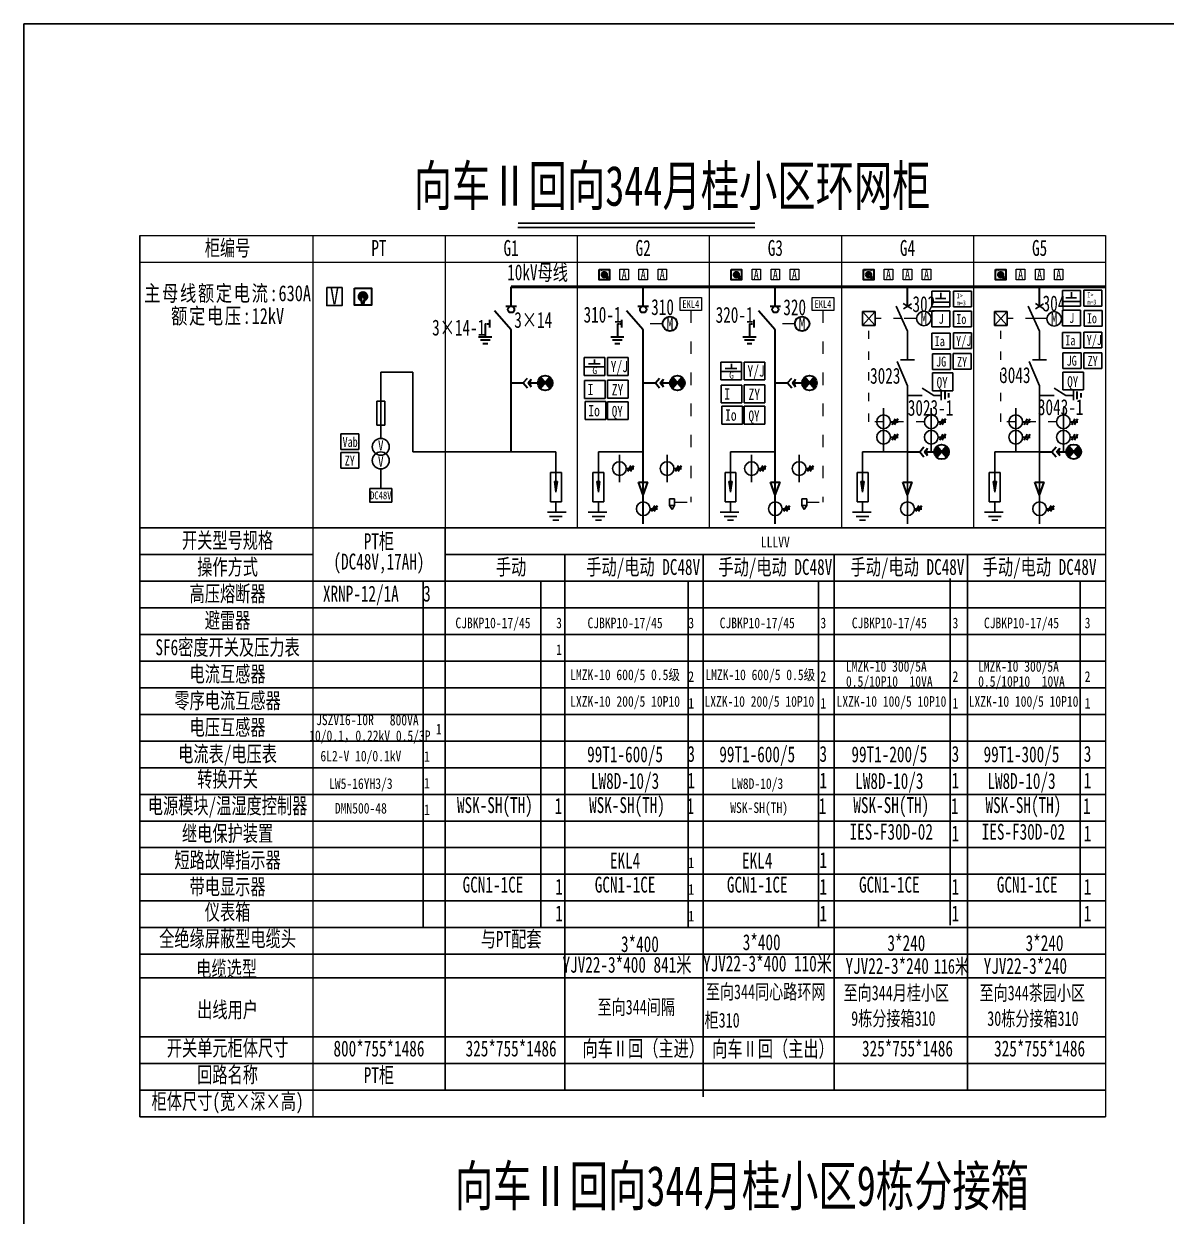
# Model space of a CAD drawing. Extents: x 613 to 1935, y 525 to 1195.
# Drawn here: x 612.6 to 868.9, y 927.7 to 1195.3 of the extents above; entities that cross this region are included whole.
import ezdxf
from ezdxf.enums import TextEntityAlignment as Align

# ---------------------------------------------------------------- set-up
doc = ezdxf.new("R2010")
doc.units = 0
doc.header["$LTSCALE"] = 0.774411
doc.linetypes.add('ACAD_ISO03W100', pattern=[30, 12, -18])
doc.linetypes.add('HIDDEN', pattern=[0.375, 0.25, -0.125])
doc.layers.get('0').update_dxf_attribs({"linetype": 'CONTINUOUS'})
for name, color, linetype in [('1', 7, 'CONTINUOUS'), ('2', 2, 'CONTINUOUS'), ('4', 6, 'CONTINUOUS'), ('TEXT', 3, 'CONTINUOUS')]:
    doc.layers.add(name, color=color, linetype=linetype)
for name, color, linetype, lineweight in [('粗实线', 7, 'CONTINUOUS', 30), ('细实线', 5, 'CONTINUOUS', 15), ('细室线', 4, 'CONTINUOUS', 9), ('虚线', 3, 'ACAD_ISO03W100', 15)]:
    doc.layers.add(name, color=color, linetype=linetype, lineweight=lineweight)
doc.styles.add('HZ', font='')
doc.styles.add('st', font='', dxfattribs={"width": 0.75, "height": 3})
doc.styles.add('宋体', font='')
doc.styles.get('HZ').set_extended_font_data('SimSun')
doc.styles.get('st').set_extended_font_data('SimSun')
doc.styles.get('宋体').set_extended_font_data('SimSun')

# ---------------------------------------------------------------- blocks, each defined once
blk = doc.blocks.new('转换开关')
at = {"layer": '粗实线', "color": 0, "lineweight": 35}
for p, q in [((811715.2, -21652.7), (811740.9, -21669.7)), ((811728.1, -21639.8), (811744.9, -21665.3))]:
    blk.add_line(p, q, dxfattribs=at)
at = {"layer": '粗实线'}
blk.add_lwpolyline([(811687.3, -21611.9), (811756, -21611.9), (811756, -21680.6), (811687.3, -21680.6)], close=True, dxfattribs=at)
at = {"layer": '粗实线', "color": 0, "lineweight": 35}
blk.add_circle((811721.7, -21646.3), 2.53, dxfattribs=at)
for centre, radius, start, end in [((811721.7, -21646.3), 17.3, 334.48905, 295.40185), ((811721.7, -21646.3), 9.12, 21.78783, 248.01793), ((811743, -21667.6), 2.99, 223.98789, 49.96525)]:
    blk.add_arc(centre, radius, start, end, dxfattribs=at)
at = {"layer": '粗实线', "style": '宋体', "width": 0.8}
for s, p in [('就地', (811699, -21624.7)), ('远方', (811744.3, -21624.7))]:
    blk.add_text(s, height=8.26, dxfattribs=at).set_placement(p, align=Align.CENTER)
blk = doc.blocks.new('接地刀')
at = {"layer": '粗实线', "color": 0}
for p, q in [((15520.7, 53827.3), (15520.7, 53739.4)), ((15476.6, 53739.4), (15564.8, 53739.4)), ((15487.9, 53718.6), (15553.5, 53718.6)), ((15504.4, 53693.8), (15537.2, 53693.8))]:
    blk.add_line(p, q, dxfattribs=at)
at = {"layer": '粗实线', "color": 0, "linetype": 'HIDDEN'}
blk.add_line((15520.7, 53827.3), (15549.2, 53827.3), dxfattribs=at)
at = {"layer": '粗实线'}
blk.add_line((15549.2, 53852.9), (15549.2, 53801.7), dxfattribs=at)
blk = doc.blocks.new('带电显示器')
at = {"layer": '粗实线', "lineweight": -3}
blk.add_hatch(color=256, dxfattribs=at).paths.add_polyline_path([(15819.9, 53429.7), (15829.4, 53454.5), (15808.6, 53429.7), (15829.4, 53404.8)])
at = {"layer": '粗实线'}
h = blk.add_hatch(color=256, dxfattribs=at)
h.paths.add_polyline_path([(15955.4, 53467.6, -0.220516), (15972.9, 53429.7, -0.220516), (15955.4, 53391.7), (15923.2, 53429.7)])
h.paths.add_polyline_path([(15891.1, 53391.7, -0.220516), (15873.5, 53429.7, -0.220516), (15891.1, 53467.6), (15923.2, 53429.7)])
for p, q in [((15694.2, 53429.7), (15776.4, 53429.7)), ((15776.4, 53429.7), (15804.3, 53462.9)), ((15776.4, 53429.7), (15804.3, 53396.4)), ((15808.6, 53429.7), (15829.4, 53454.5)), ((15808.6, 53429.7), (15829.4, 53404.8)), ((15808.6, 53429.7), (15876.2, 53429.7)), ((15955.4, 53391.7), (15891.1, 53467.6)), ((15955.4, 53467.6), (15891.1, 53391.7))]:
    blk.add_line(p, q, dxfattribs=at)
at = {"layer": '粗实线', "lineweight": -3}
for p, q in [((15808.6, 53429.7), (15816.2, 53429.7)), ((15819.9, 53429.7), (15829.4, 53454.5)), ((15819.9, 53429.7), (15829.4, 53404.8))]:
    blk.add_line(p, q, dxfattribs=at)
at = {"layer": '粗实线'}
blk.add_circle((15923.2, 53429.7), 49.7, dxfattribs=at)
blk = doc.blocks.new('电流互感器')
at = {"layer": '粗实线', "lineweight": -3}
blk.add_line((15854.2, 52763.2), (15854.2, 52946.1), dxfattribs=at)
at = {"layer": '粗实线', "linetype": 'ByBlock', "ltscale": 0.2}
for p, q in [((15900.4, 52854.7), (15951.3, 52854.7)), ((15931, 52874.4), (15908.2, 52834.9)), ((15948.8, 52874.4), (15925.9, 52834.9))]:
    blk.add_line(p, q, dxfattribs=at)
at = {"layer": '粗实线', "lineweight": -3}
blk.add_circle((15854.2, 52854.7), 46.1, dxfattribs=at)

msp = doc.modelspace()

# ---------------------------------------------------------------- hatches: boundary and pattern name
at = {"layer": 'TEXT'}
for points in [[(731.99, 1090.15), (732.35, 1092.54), (731.99, 1092.54), (731.63, 1092.54)], [(741.51, 1090.15), (741.15, 1092.54), (741.51, 1092.54), (741.87, 1092.54)], [(771.15, 1090.15), (770.79, 1092.54), (771.15, 1092.54), (771.51, 1092.54)], [(800.8, 1090.15), (800.43, 1092.54), (800.8, 1092.54), (801.16, 1092.54)], [(830.44, 1090.15), (830.08, 1092.54), (830.44, 1092.54), (830.8, 1092.54)]]:
    msp.add_hatch(color=0, dxfattribs=at).paths.add_polyline_path(points)
at = {"layer": '粗实线', "lineweight": -3}
msp.add_hatch(color=0, dxfattribs=at).paths.add_polyline_path([(815.06, 1099.23), (815.38, 1100.07), (814.68, 1099.23), (815.38, 1098.4)])
at = {"layer": '粗实线'}
h = msp.add_hatch(color=0, dxfattribs=at)
h.paths.add_polyline_path([(819.59, 1100.5, -0.220516), (820.17, 1099.23, -0.220516), (819.59, 1097.97), (818.51, 1099.23)])
h.paths.add_polyline_path([(817.44, 1097.97, -0.220516), (816.85, 1099.23, -0.220516), (817.44, 1100.5), (818.51, 1099.23)])

# ---------------------------------------------------------------- linework, layer by layer
at = {"color": 0}
for p, q in [((723.5, 1150.55), (776.61, 1150.55)), ((638.66, 1147.77), (638.66, 949.98)), ((816.31, 1135.28), (816.31, 1131.77)), ((820.35, 1135.28), (816.31, 1135.28)), ((818.35, 1134.91), (818.35, 1133.62)), ((820.35, 1131.77), (820.35, 1135.28)), ((821.16, 1135.29), (821.16, 1131.77)), ((825.2, 1135.29), (821.16, 1135.29)), ((825.2, 1131.77), (825.2, 1135.29)), ((845.61, 1135.47), (845.61, 1131.96)), ((849.64, 1135.47), (845.61, 1135.47)), ((847.64, 1135.1), (847.64, 1133.81)), ((849.64, 1131.96), (849.64, 1135.47)), ((850.46, 1135.48), (850.46, 1131.96)), ((854.5, 1135.48), (850.46, 1135.48)), ((854.5, 1131.96), (854.5, 1135.48)), ((810.86, 1126.34), (808.31, 1131.93)), ((809.91, 1132.49), (811.81, 1131.32)), ((811.76, 1132.48), (809.96, 1131.33)), ((820.35, 1132.8), (816.31, 1132.8)), ((817.12, 1133.62), (819.46, 1133.62)), ((840.5, 1126.34), (837.96, 1131.93)), ((839.55, 1132.49), (841.45, 1131.32)), ((841.4, 1132.48), (839.6, 1131.33)), ((849.64, 1132.99), (845.61, 1132.99)), ((845.61, 1131.96), (849.64, 1131.96)), ((846.42, 1133.81), (848.76, 1133.81)), ((850.46, 1131.96), (854.5, 1131.96)), ((816.31, 1131.77), (820.35, 1131.77)), ((816.31, 1130.84), (816.31, 1127.32)), ((820.35, 1130.84), (816.31, 1130.84)), ((820.35, 1127.32), (820.35, 1130.84)), ((821.16, 1131.77), (825.2, 1131.77)), ((821.19, 1130.79), (821.19, 1127.27)), ((825.22, 1130.79), (821.19, 1130.79)), ((825.22, 1127.27), (825.22, 1130.79)), ((845.61, 1131.03), (845.61, 1127.51)), ((849.64, 1131.03), (845.61, 1131.03)), ((849.64, 1127.51), (849.64, 1131.03)), ((850.48, 1130.98), (850.48, 1127.46)), ((854.52, 1130.98), (850.48, 1130.98)), ((854.52, 1127.46), (854.52, 1130.98)), ((816.31, 1127.32), (820.35, 1127.32)), ((821.19, 1127.27), (825.22, 1127.27)), ((845.61, 1127.51), (849.64, 1127.51)), ((850.48, 1127.46), (854.52, 1127.46)), ((810.86, 1119.87), (810.86, 1126.34)), ((816.36, 1125.83), (816.36, 1122.31)), ((820.4, 1125.83), (816.36, 1125.83)), ((820.4, 1122.31), (820.4, 1125.83)), ((821.16, 1125.91), (821.16, 1122.39)), ((825.19, 1125.91), (821.16, 1125.91)), ((825.19, 1122.39), (825.19, 1125.91)), ((840.5, 1119.87), (840.5, 1126.34)), ((845.66, 1126.02), (845.66, 1122.5)), ((849.7, 1126.02), (845.66, 1126.02)), ((849.7, 1122.5), (849.7, 1126.02)), ((850.45, 1126.1), (850.45, 1122.58)), ((854.49, 1126.1), (850.45, 1126.1)), ((854.49, 1122.58), (854.49, 1126.1)), ((816.36, 1122.31), (820.4, 1122.31)), ((820.49, 1121.25), (816.45, 1121.25)), ((816.45, 1121.25), (816.45, 1117.74)), ((820.54, 1121.25), (820.54, 1117.74)), ((821.14, 1121.28), (821.14, 1117.77)), ((825.17, 1121.28), (821.14, 1121.28)), ((821.16, 1122.39), (825.19, 1122.39)), ((825.17, 1117.77), (825.17, 1121.28)), ((845.66, 1122.5), (849.7, 1122.5)), ((849.79, 1121.44), (845.75, 1121.44)), ((845.75, 1121.44), (845.75, 1117.93)), ((849.84, 1121.44), (849.84, 1117.93)), ((850.43, 1121.47), (850.43, 1117.96)), ((854.47, 1121.47), (850.43, 1121.47)), ((850.45, 1122.58), (854.49, 1122.58)), ((854.47, 1117.96), (854.47, 1121.47)), ((742.94, 1120.4), (738.34, 1120.4)), ((738.34, 1120.4), (738.34, 1116.39)), ((739.27, 1118.98), (741.93, 1118.98)), ((740.66, 1119.98), (740.66, 1118.98)), ((742.94, 1116.39), (742.94, 1120.4)), ((743.57, 1120.41), (743.57, 1116.4)), ((748.17, 1120.41), (743.57, 1120.41)), ((748.17, 1116.4), (748.17, 1120.41)), ((773.62, 1119.39), (769.02, 1119.39)), ((769.02, 1119.39), (769.02, 1115.38)), ((771.34, 1118.96), (771.34, 1117.96)), ((773.62, 1115.38), (773.62, 1119.39)), ((774.25, 1119.39), (774.25, 1115.38)), ((778.85, 1119.39), (774.25, 1119.39)), ((778.85, 1115.38), (778.85, 1119.39)), ((810.86, 1114.05), (808.52, 1119.5)), ((809.28, 1119.87), (812.44, 1119.87)), ((840.5, 1114.05), (838.16, 1119.5)), ((838.92, 1119.87), (842.08, 1119.87)), ((692.69, 1117.08), (699.9, 1117.08)), ((692.69, 1117.08), (692.69, 1102.26)), ((699.9, 1117.08), (699.9, 1099.23)), ((742.94, 1118.29), (738.34, 1118.29)), ((738.34, 1116.39), (742.94, 1116.39)), ((743.57, 1116.4), (748.17, 1116.4)), ((773.62, 1117.27), (769.02, 1117.27)), ((769.95, 1117.96), (772.61, 1117.96)), ((816.45, 1117.74), (820.49, 1117.74)), ((821.14, 1117.77), (825.17, 1117.77)), ((845.75, 1117.93), (849.79, 1117.93)), ((850.43, 1117.96), (854.47, 1117.96)), ((738.39, 1115.25), (738.39, 1111.24)), ((743, 1115.25), (738.39, 1115.25)), ((743, 1111.24), (743, 1115.25)), ((743.55, 1115.28), (743.55, 1111.27)), ((748.16, 1115.28), (743.55, 1115.28)), ((748.16, 1111.27), (748.16, 1115.28)), ((769.02, 1115.38), (773.62, 1115.38)), ((769.08, 1114.23), (769.08, 1110.22)), ((773.68, 1114.23), (769.08, 1114.23)), ((773.68, 1110.22), (773.68, 1114.23)), ((774.23, 1114.26), (774.23, 1110.25)), ((778.84, 1114.26), (774.23, 1114.26)), ((774.25, 1115.38), (778.85, 1115.38)), ((778.84, 1110.25), (778.84, 1114.26)), ((810.86, 1114.05), (810.86, 1083.07)), ((816.77, 1111.91), (814.12, 1113.51)), ((840.5, 1114.05), (840.5, 1083.07)), ((846.42, 1111.91), (843.77, 1113.51)), ((738.39, 1111.24), (743, 1111.24)), ((738.56, 1110.51), (738.56, 1106.5)), ((743.16, 1110.51), (738.56, 1110.51)), ((743.16, 1106.5), (743.16, 1110.51)), ((743.55, 1111.27), (748.16, 1111.27)), ((810.86, 1111.91), (814.13, 1111.91)), ((816.77, 1111.91), (818.41, 1111.91)), ((816.78, 1111.91), (818.42, 1111.91)), ((818.42, 1113), (818.42, 1110.82)), ((840.5, 1111.91), (843.77, 1111.91)), ((846.42, 1111.91), (848.06, 1111.91)), ((846.42, 1111.91), (848.07, 1111.91)), ((848.07, 1113), (848.07, 1110.82)), ((769.08, 1110.22), (773.68, 1110.22)), ((769.24, 1109.49), (769.24, 1105.48)), ((773.84, 1109.49), (769.24, 1109.49)), ((773.84, 1105.48), (773.84, 1109.49)), ((774.23, 1110.25), (778.84, 1110.25)), ((738.56, 1106.5), (743.16, 1106.5)), ((769.24, 1105.48), (773.84, 1105.48)), ((683.75, 1103.29), (683.75, 1099.77)), ((687.79, 1103.29), (683.75, 1103.29)), ((687.79, 1099.77), (687.79, 1103.29)), ((683.75, 1099.77), (687.79, 1099.77)), ((683.75, 1099.12), (683.75, 1095.6)), ((687.79, 1099.12), (683.75, 1099.12)), ((687.79, 1095.6), (687.79, 1099.12)), ((699.9, 1099.23), (721.93, 1099.23)), ((683.75, 1095.6), (687.79, 1095.6)), ((733.41, 1084.75), (730.57, 1084.75)), ((732.67, 1083.9), (731.31, 1083.9)), ((740.09, 1084.75), (742.93, 1084.75)), ((740.83, 1083.9), (742.18, 1083.9)), ((769.73, 1084.75), (772.57, 1084.75)), ((770.48, 1083.9), (771.83, 1083.9)), ((799.38, 1084.75), (802.21, 1084.75)), ((800.12, 1083.9), (801.47, 1083.9)), ((829.02, 1084.75), (831.86, 1084.75)), ((829.76, 1083.9), (831.12, 1083.9)), ((638.66, 1082.17), (677.46, 1082.17)), ((677.46, 1082.17), (707.1, 1082.17)), ((707.1, 1082.17), (707.1, 1076.19)), ((707.1, 1082.17), (736.75, 1082.17)), ((736.75, 1082.17), (766.39, 1082.17)), ((766.39, 1082.17), (796.04, 1082.17)), ((796.04, 1082.17), (825.68, 1082.17)), ((825.68, 1082.17), (855.32, 1082.17)), ((638.66, 1076.19), (677.46, 1076.19)), ((707.1, 1076.19), (736.75, 1076.19)), ((707.1, 1076.19), (707.1, 955.96)), ((733.99, 1076.19), (733.99, 955.96)), ((736.75, 1076.19), (766.39, 1076.19)), ((765.05, 1076.19), (765.05, 954.47)), ((766.39, 1076.19), (796.04, 1076.19)), ((794.43, 1076.19), (794.43, 955.96)), ((796.04, 1076.19), (825.68, 1076.19)), ((824.33, 1076.19), (824.33, 955.96)), ((825.68, 1076.19), (855.32, 1076.19)), ((820.45, 1070.79), (820.45, 993.05)), ((638.66, 1070.21), (677.46, 1070.21)), ((707.1, 1070.21), (677.46, 1070.21)), ((702.19, 1070.21), (702.19, 992.48)), ((707.1, 1070.21), (736.75, 1070.21)), ((728.62, 1070.21), (728.62, 992.48)), ((736.75, 1070.21), (766.39, 1070.21)), ((761.66, 1070.21), (761.66, 992.48)), ((766.39, 1070.21), (796.04, 1070.21)), ((790.89, 1070.21), (790.89, 992.48)), ((796.04, 1070.21), (825.68, 1070.21)), ((825.68, 1070.21), (855.32, 1070.21)), ((849.61, 1070.21), (849.61, 992.48)), ((638.66, 1064.23), (677.46, 1064.23)), ((677.46, 1064.23), (698.97, 1064.23)), ((698.97, 1064.23), (707.1, 1064.23)), ((707.1, 1064.23), (728.62, 1064.23)), ((728.62, 1064.23), (736.75, 1064.23)), ((736.75, 1064.23), (758.26, 1064.23)), ((758.26, 1064.23), (766.39, 1064.23)), ((766.39, 1064.23), (787.9, 1064.23)), ((787.9, 1064.23), (796.04, 1064.23)), ((796.04, 1064.23), (817.55, 1064.23)), ((817.55, 1064.23), (825.68, 1064.23)), ((825.68, 1064.23), (847.19, 1064.23)), ((847.19, 1064.23), (855.32, 1064.23)), ((638.66, 1058.25), (677.46, 1058.25)), ((677.46, 1058.25), (698.97, 1058.25)), ((698.97, 1058.25), (707.1, 1058.25)), ((707.1, 1058.25), (728.62, 1058.25)), ((728.62, 1058.25), (736.75, 1058.25)), ((736.75, 1058.25), (758.26, 1058.25)), ((758.26, 1058.25), (766.39, 1058.25)), ((766.39, 1058.25), (787.9, 1058.25)), ((787.9, 1058.25), (796.04, 1058.25)), ((796.04, 1058.25), (817.55, 1058.25)), ((817.55, 1058.25), (825.68, 1058.25)), ((825.68, 1058.25), (847.19, 1058.25)), ((847.19, 1058.25), (855.32, 1058.25)), ((638.66, 1052.27), (677.46, 1052.27)), ((677.46, 1052.27), (698.97, 1052.27)), ((698.97, 1052.27), (707.1, 1052.27)), ((707.1, 1052.27), (728.62, 1052.27)), ((728.62, 1052.27), (736.75, 1052.27)), ((736.75, 1052.27), (758.26, 1052.27)), ((758.26, 1052.27), (766.39, 1052.27)), ((766.39, 1052.27), (787.9, 1052.27)), ((787.9, 1052.27), (796.04, 1052.27)), ((796.04, 1052.27), (817.55, 1052.27)), ((817.55, 1052.27), (825.68, 1052.27)), ((825.68, 1052.27), (847.19, 1052.27)), ((847.19, 1052.27), (855.32, 1052.27)), ((638.66, 1046.29), (677.46, 1046.29)), ((677.46, 1046.29), (698.97, 1046.29)), ((698.97, 1046.29), (707.1, 1046.29)), ((707.1, 1046.29), (728.62, 1046.29)), ((728.62, 1046.29), (736.75, 1046.29)), ((736.75, 1046.29), (758.26, 1046.29)), ((758.26, 1046.29), (766.39, 1046.29)), ((766.39, 1046.29), (787.9, 1046.29)), ((787.9, 1046.29), (796.04, 1046.29)), ((796.04, 1046.29), (817.55, 1046.29)), ((817.55, 1046.29), (825.68, 1046.29)), ((825.68, 1046.29), (847.19, 1046.29)), ((847.19, 1046.29), (855.32, 1046.29)), ((638.66, 1040.31), (677.46, 1040.31)), ((677.46, 1040.31), (698.97, 1040.31)), ((698.97, 1040.31), (707.1, 1040.31)), ((707.1, 1040.31), (728.62, 1040.31)), ((728.62, 1040.31), (736.75, 1040.31)), ((736.75, 1040.31), (758.26, 1040.31)), ((758.26, 1040.31), (766.39, 1040.31)), ((766.39, 1040.31), (787.9, 1040.31)), ((787.9, 1040.31), (796.04, 1040.31)), ((796.04, 1040.31), (817.55, 1040.31)), ((817.55, 1040.31), (825.68, 1040.31)), ((825.68, 1040.31), (847.19, 1040.31)), ((847.19, 1040.31), (855.32, 1040.31)), ((638.66, 1034.33), (677.46, 1034.33)), ((677.46, 1034.33), (698.97, 1034.33)), ((698.97, 1034.33), (707.1, 1034.33)), ((707.1, 1034.33), (728.62, 1034.33)), ((728.62, 1034.33), (736.75, 1034.33)), ((736.75, 1034.33), (758.26, 1034.33)), ((758.26, 1034.33), (766.39, 1034.33)), ((766.39, 1034.33), (787.9, 1034.33)), ((787.9, 1034.33), (796.04, 1034.33)), ((796.04, 1034.33), (817.55, 1034.33)), ((817.55, 1034.33), (825.68, 1034.33)), ((825.68, 1034.33), (847.19, 1034.33)), ((847.19, 1034.33), (855.32, 1034.33)), ((638.66, 1028.35), (677.46, 1028.35)), ((677.46, 1028.35), (698.97, 1028.35)), ((698.97, 1028.35), (707.1, 1028.35)), ((707.1, 1028.35), (728.62, 1028.35)), ((728.62, 1028.35), (736.75, 1028.35)), ((736.75, 1028.35), (758.26, 1028.35)), ((758.26, 1028.35), (766.39, 1028.35)), ((766.39, 1028.35), (787.9, 1028.35)), ((787.9, 1028.35), (796.04, 1028.35)), ((796.04, 1028.35), (817.55, 1028.35)), ((817.55, 1028.35), (825.68, 1028.35)), ((825.68, 1028.35), (847.19, 1028.35)), ((847.19, 1028.35), (855.32, 1028.35)), ((638.66, 1022.37), (677.46, 1022.37)), ((677.46, 1022.37), (698.97, 1022.37)), ((698.97, 1022.37), (707.1, 1022.37)), ((707.1, 1022.37), (728.62, 1022.37)), ((728.62, 1022.37), (736.75, 1022.37)), ((736.75, 1022.37), (758.26, 1022.37)), ((758.26, 1022.37), (766.39, 1022.37)), ((766.39, 1022.37), (787.9, 1022.37)), ((787.9, 1022.37), (796.04, 1022.37)), ((796.04, 1022.37), (817.55, 1022.37)), ((817.55, 1022.37), (825.68, 1022.37)), ((825.68, 1022.37), (847.19, 1022.37)), ((847.19, 1022.37), (855.32, 1022.37)), ((638.66, 1016.39), (677.46, 1016.39)), ((677.46, 1016.39), (698.97, 1016.39)), ((698.97, 1016.39), (707.1, 1016.39)), ((707.1, 1016.39), (728.62, 1016.39)), ((728.62, 1016.39), (736.75, 1016.39)), ((736.75, 1016.39), (758.26, 1016.39)), ((758.26, 1016.39), (766.39, 1016.39)), ((766.39, 1016.39), (787.9, 1016.39)), ((787.9, 1016.39), (796.04, 1016.39)), ((796.04, 1016.39), (817.55, 1016.39)), ((817.55, 1016.39), (825.68, 1016.39)), ((825.68, 1016.39), (847.19, 1016.39)), ((847.19, 1016.39), (855.32, 1016.39)), ((638.66, 1010.42), (677.46, 1010.42)), ((677.46, 1010.42), (698.97, 1010.42)), ((698.97, 1010.42), (707.1, 1010.42)), ((707.1, 1010.42), (728.62, 1010.42)), ((728.62, 1010.42), (736.75, 1010.42)), ((736.75, 1010.42), (758.26, 1010.42)), ((758.26, 1010.42), (766.39, 1010.42)), ((766.39, 1010.42), (787.9, 1010.42)), ((787.9, 1010.42), (796.04, 1010.42)), ((796.04, 1010.42), (817.55, 1010.42)), ((817.55, 1010.42), (825.68, 1010.42)), ((825.68, 1010.42), (847.19, 1010.42)), ((847.19, 1010.42), (855.32, 1010.42)), ((638.66, 1004.44), (677.46, 1004.44)), ((677.46, 1004.44), (698.97, 1004.44)), ((698.97, 1004.44), (707.1, 1004.44)), ((707.1, 1004.44), (728.62, 1004.44)), ((728.62, 1004.44), (736.75, 1004.44)), ((736.75, 1004.44), (758.26, 1004.44)), ((758.26, 1004.44), (766.39, 1004.44)), ((766.39, 1004.44), (787.9, 1004.44)), ((787.9, 1004.44), (796.04, 1004.44)), ((796.04, 1004.44), (817.55, 1004.44)), ((817.55, 1004.44), (825.68, 1004.44)), ((825.68, 1004.44), (847.19, 1004.44)), ((847.19, 1004.44), (855.32, 1004.44)), ((638.66, 998.46), (677.46, 998.46)), ((677.46, 998.46), (698.97, 998.46)), ((698.97, 998.46), (707.1, 998.46)), ((707.1, 998.46), (728.62, 998.46)), ((728.62, 998.46), (736.75, 998.46)), ((736.75, 998.46), (758.26, 998.46)), ((758.26, 998.46), (766.39, 998.46)), ((766.39, 998.46), (787.9, 998.46)), ((787.9, 998.46), (796.04, 998.46)), ((796.04, 998.46), (817.55, 998.46)), ((817.55, 998.46), (825.68, 998.46)), ((825.68, 998.46), (847.19, 998.46)), ((847.19, 998.46), (855.32, 998.46)), ((638.66, 992.48), (677.46, 992.48)), ((677.46, 992.48), (698.97, 992.48)), ((698.97, 992.48), (707.1, 992.48)), ((707.1, 992.48), (728.62, 992.48)), ((728.62, 992.48), (736.75, 992.48)), ((736.75, 992.48), (758.26, 992.48)), ((758.26, 992.48), (766.39, 992.48)), ((766.39, 992.48), (787.9, 992.48)), ((787.9, 992.48), (796.04, 992.48)), ((796.04, 992.48), (817.55, 992.48)), ((817.55, 992.48), (825.68, 992.48)), ((825.68, 992.48), (847.19, 992.48)), ((847.19, 992.48), (855.32, 992.48)), ((707.1, 961.94), (638.66, 961.94)), ((642.24, 961.94), (855.32, 961.94)), ((707.1, 961.94), (736.75, 961.94)), ((736.75, 961.94), (766.39, 961.94)), ((766.39, 961.94), (796.04, 961.94)), ((796.04, 961.94), (825.68, 961.94)), ((825.68, 961.94), (855.32, 961.94)), ((638.66, 955.96), (677.46, 955.96)), ((707.1, 955.96), (677.46, 955.96)), ((707.1, 955.96), (736.75, 955.96)), ((736.75, 955.96), (766.39, 955.96)), ((766.39, 955.96), (796.04, 955.96)), ((796.04, 955.96), (825.68, 955.96)), ((825.68, 955.96), (855.32, 955.96)), ((638.66, 949.98), (677.46, 949.98)), ((707.1, 949.98), (677.46, 949.98)), ((707.1, 949.98), (736.75, 949.98)), ((736.75, 949.98), (766.39, 949.98)), ((766.39, 949.98), (796.04, 949.98)), ((796.04, 949.98), (825.68, 949.98)), ((825.68, 949.98), (855.32, 949.98))]:
    msp.add_line(p, q, dxfattribs=at)
at = {"color": 0, "lineweight": -3}
for p, q in [((803.59, 1130.7), (800.75, 1127.57)), ((800.75, 1130.7), (803.59, 1127.57)), ((800.75, 1127.57), (800.75, 1130.7)), ((803.59, 1130.7), (800.75, 1130.7)), ((803.59, 1127.57), (803.59, 1130.7)), ((833.24, 1130.7), (830.4, 1130.7)), ((830.4, 1127.57), (830.4, 1130.7)), ((830.4, 1130.7), (833.24, 1127.57)), ((833.24, 1130.7), (830.4, 1127.57)), ((833.24, 1127.57), (833.24, 1130.7)), ((803.59, 1127.57), (800.75, 1127.57)), ((833.24, 1127.57), (830.4, 1127.57))]:
    msp.add_line(p, q, dxfattribs=at)
at = {"color": 0, "linetype": 'ByBlock', "lineweight": -3}
for p, q in [((816.45, 1116.96), (816.45, 1112.95)), ((821.05, 1116.96), (816.45, 1116.96)), ((821.05, 1112.95), (821.05, 1116.96)), ((845.75, 1117.15), (845.75, 1113.14)), ((850.35, 1117.15), (845.75, 1117.15)), ((850.35, 1113.14), (850.35, 1117.15)), ((845.75, 1113.14), (850.35, 1113.14)), ((743.55, 1110.49), (743.55, 1106.48)), ((748.16, 1110.49), (743.55, 1110.49)), ((748.16, 1106.48), (748.16, 1110.49)), ((816.45, 1112.95), (821.05, 1112.95)), ((774.23, 1109.47), (774.23, 1105.46)), ((778.84, 1109.47), (774.23, 1109.47)), ((778.84, 1105.46), (778.84, 1109.47)), ((743.55, 1106.48), (748.16, 1106.48)), ((774.23, 1105.46), (778.84, 1105.46))]:
    msp.add_line(p, q, dxfattribs=at)
at = {"color": 0, "linetype": 'HIDDEN', "ltscale": 0.2}
for p, q in [((751.57, 1092.42), (751.57, 1099.23)), ((781.21, 1092.42), (781.21, 1099.23))]:
    msp.add_line(p, q, dxfattribs=at)
at = {"color": 0, "linetype": 'ByBlock', "ltscale": 0.2}
msp.add_line((692.69, 1095.4), (692.69, 1090.97), dxfattribs=at)
at = {"color": 0, "linetype": 'Continuous'}
for p, q in [((733.88, 1085.7), (730.1, 1085.7)), ((731.99, 1085.7), (734.28, 1085.7)), ((741.51, 1085.7), (739.22, 1085.7)), ((739.62, 1085.7), (743.4, 1085.7)), ((771.15, 1085.7), (768.86, 1085.7)), ((769.26, 1085.7), (773.04, 1085.7)), ((800.8, 1085.7), (798.51, 1085.7)), ((798.9, 1085.7), (802.69, 1085.7)), ((830.44, 1085.7), (828.15, 1085.7)), ((828.55, 1085.7), (832.33, 1085.7))]:
    msp.add_line(p, q, dxfattribs=at)
msp.add_lwpolyline([(612.61, 1195.28), (1376.77, 1195.28), (1376.77, 524.67), (612.61, 524.67)], close=True, dxfattribs=at)
at = {"color": 0, "const_width": 0.377}
msp.add_lwpolyline([(723.43, 1149.59), (776.68, 1149.59)], dxfattribs=at)
at = {"color": 0}
msp.add_lwpolyline([(680.57, 1136.1), (684.02, 1136.1), (684.02, 1132.07), (680.57, 1132.07)], close=True, dxfattribs=at)
at = {"color": 0, "linetype": 'ByBlock', "ltscale": 0.2}
msp.add_lwpolyline([(690.21, 1090.97), (695.17, 1090.97), (695.17, 1087.96), (690.21, 1087.96)], close=True, dxfattribs=at)
at = {"color": 0}
for points in [[(638.66, 986.5), (855.32, 986.5)], [(638.66, 981.16), (855.32, 981.16)], [(638.66, 967.92), (855.32, 967.92)]]:
    msp.add_lwpolyline(points, dxfattribs=at)
for centre in [(814.53, 1129.15), (843.77, 1129.07)]:
    msp.add_circle(centre, 1.63, dxfattribs=at)
at = {"layer": '1', "color": 0, "ltscale": 1000}
for p, q in [((757.49, 1088.72), (758.61, 1088.72)), ((757.49, 1087.2), (757.49, 1088.72)), ((758.61, 1087.2), (757.49, 1087.2)), ((757.49, 1087.2), (758.05, 1086.3)), ((758.05, 1086.3), (758.61, 1087.2)), ((758.61, 1088.72), (758.61, 1087.2)), ((787.13, 1088.72), (788.25, 1088.72)), ((787.13, 1087.2), (787.13, 1088.72)), ((788.25, 1087.2), (787.13, 1087.2)), ((787.13, 1087.2), (787.69, 1086.3)), ((787.69, 1086.3), (788.25, 1087.2)), ((788.25, 1088.72), (788.25, 1087.2))]:
    msp.add_line(p, q, dxfattribs=at)
at = {"layer": '4', "color": 0, "linetype": 'Continuous'}
for p, q in [((691.79, 1110.58), (692.69, 1110.58)), ((691.79, 1105.19), (691.79, 1110.58)), ((693.59, 1110.58), (692.69, 1110.58)), ((693.59, 1105.19), (693.59, 1110.58)), ((692.69, 1105.19), (691.79, 1105.19)), ((692.69, 1105.19), (693.59, 1105.19))]:
    msp.add_line(p, q, dxfattribs=at)
for centre in [(692.69, 1100.36), (692.69, 1097.3)]:
    msp.add_circle(centre, 1.9, dxfattribs=at)
at = {"layer": 'TEXT', "color": 0}
for p, q in [((721.93, 1099.23), (731.99, 1099.23)), ((731.99, 1099.23), (731.99, 1091.35)), ((741.51, 1099.23), (741.51, 1091.35)), ((751.57, 1099.23), (741.51, 1099.23)), ((771.15, 1099.23), (771.15, 1091.35)), ((781.21, 1099.23), (771.15, 1099.23)), ((800.8, 1099.23), (800.8, 1091.35)), ((810.86, 1099.23), (800.8, 1099.23)), ((830.44, 1099.23), (830.44, 1091.35)), ((840.5, 1099.23), (830.44, 1099.23)), ((730.77, 1088.02), (730.77, 1094.61)), ((730.77, 1094.61), (733.21, 1094.61)), ((733.21, 1094.61), (733.21, 1088.02)), ((742.73, 1094.61), (740.29, 1094.61)), ((740.29, 1094.61), (740.29, 1088.02)), ((742.73, 1088.02), (742.73, 1094.61)), ((772.37, 1094.61), (769.93, 1094.61)), ((769.93, 1094.61), (769.93, 1088.02)), ((772.37, 1088.02), (772.37, 1094.61)), ((802.02, 1094.61), (799.58, 1094.61)), ((799.58, 1094.61), (799.58, 1088.02)), ((802.02, 1088.02), (802.02, 1094.61)), ((831.66, 1094.61), (829.22, 1094.61)), ((829.22, 1094.61), (829.22, 1088.02)), ((831.66, 1088.02), (831.66, 1094.61)), ((731.99, 1090.15), (731.63, 1092.54)), ((731.99, 1092.54), (731.63, 1092.54)), ((732.35, 1092.54), (731.99, 1090.15)), ((731.99, 1092.54), (732.35, 1092.54)), ((741.51, 1092.54), (741.15, 1092.54)), ((741.15, 1092.54), (741.51, 1090.15)), ((741.51, 1092.54), (741.87, 1092.54)), ((741.51, 1090.15), (741.87, 1092.54)), ((771.15, 1092.54), (770.79, 1092.54)), ((770.79, 1092.54), (771.15, 1090.15)), ((771.15, 1092.54), (771.51, 1092.54)), ((771.15, 1090.15), (771.51, 1092.54)), ((800.8, 1092.54), (800.43, 1092.54)), ((800.43, 1092.54), (800.8, 1090.15)), ((800.8, 1092.54), (801.16, 1092.54)), ((800.8, 1090.15), (801.16, 1092.54)), ((830.44, 1092.54), (830.08, 1092.54)), ((830.08, 1092.54), (830.44, 1090.15)), ((830.44, 1092.54), (830.8, 1092.54)), ((830.44, 1090.15), (830.8, 1092.54)), ((733.21, 1088.02), (730.77, 1088.02)), ((731.99, 1088.02), (731.99, 1085.7)), ((740.29, 1088.02), (742.73, 1088.02)), ((741.51, 1088.02), (741.51, 1085.7)), ((769.93, 1088.02), (772.37, 1088.02)), ((771.15, 1088.02), (771.15, 1085.7)), ((799.58, 1088.02), (802.02, 1088.02)), ((800.8, 1088.02), (800.8, 1085.7)), ((829.22, 1088.02), (831.66, 1088.02)), ((830.44, 1088.02), (830.44, 1085.7))]:
    msp.add_line(p, q, dxfattribs=at)
at = {"layer": '粗实线', "color": 0}
for p, q in [((721.93, 1131.9), (721.93, 1136.23)), ((751.57, 1131.9), (751.57, 1136.23)), ((781.21, 1131.9), (781.21, 1136.23)), ((781.21, 1131.9), (781.21, 1136.23)), ((810.86, 1131.9), (810.86, 1136.23)), ((810.86, 1131.9), (810.86, 1136.23)), ((840.5, 1131.9), (840.5, 1136.23)), ((840.5, 1131.9), (840.5, 1136.23)), ((720.74, 1131.9), (723.11, 1131.9)), ((750.39, 1131.9), (752.75, 1131.9)), ((780.03, 1131.9), (782.4, 1131.9)), ((721.93, 1126.6), (718.18, 1130.89)), ((751.57, 1126.6), (747.82, 1130.89)), ((781.21, 1126.6), (777.46, 1130.89)), ((721.93, 1099.23), (721.93, 1126.6)), ((751.57, 1083.07), (751.57, 1126.6)), ((781.21, 1083.07), (781.21, 1126.6)), ((819.24, 1112.77), (819.24, 1111.06)), ((820.09, 1112.41), (820.09, 1111.42)), ((848.89, 1112.77), (848.89, 1111.06)), ((849.73, 1112.41), (849.73, 1111.42)), ((813.6, 1099.23), (814.54, 1100.35)), ((814.68, 1099.23), (815.38, 1100.07)), ((819.59, 1097.97), (817.44, 1100.5)), ((819.59, 1100.5), (817.44, 1097.97)), ((810.86, 1099.23), (813.6, 1099.23)), ((813.6, 1099.23), (814.54, 1098.12)), ((814.68, 1099.23), (815.38, 1098.4)), ((814.68, 1099.23), (816.94, 1099.23)), ((750.52, 1092.42), (752.62, 1092.42)), ((751.57, 1089.52), (750.52, 1092.42)), ((751.57, 1089.52), (752.62, 1092.42)), ((781.21, 1089.52), (780.16, 1092.42)), ((780.16, 1092.42), (782.27, 1092.42)), ((781.21, 1089.52), (782.27, 1092.42)), ((809.81, 1092.42), (811.91, 1092.42)), ((810.86, 1089.52), (809.81, 1092.42)), ((810.86, 1089.52), (811.91, 1092.42)), ((840.5, 1089.52), (839.45, 1092.42)), ((839.45, 1092.42), (841.56, 1092.42)), ((840.5, 1089.52), (841.56, 1092.42))]:
    msp.add_line(p, q, dxfattribs=at)
at = {"layer": '粗实线', "color": 0, "lineweight": 35}
for p, q in [((688.17, 1134.08), (688.51, 1132.4)), ((689.18, 1134.08), (688.84, 1132.42))]:
    msp.add_line(p, q, dxfattribs=at)
at = {"layer": '粗实线', "color": 0, "lineweight": -3}
for p, q in [((815.06, 1099.23), (815.38, 1100.07)), ((746.22, 1092.42), (746.22, 1098.53)), ((756.92, 1092.42), (756.92, 1098.53)), ((775.87, 1092.42), (775.87, 1098.53)), ((786.56, 1092.42), (786.56, 1098.53)), ((814.68, 1099.23), (814.93, 1099.23)), ((815.06, 1099.23), (815.38, 1098.4)), ((751.57, 1083.41), (751.57, 1089.52)), ((781.21, 1083.41), (781.21, 1089.52)), ((810.86, 1083.41), (810.86, 1089.52)), ((840.5, 1083.41), (840.5, 1089.52))]:
    msp.add_line(p, q, dxfattribs=at)
at = {"layer": '粗实线', "color": 0, "linetype": 'ByBlock', "ltscale": 0.2}
for p, q in [((747.77, 1095.47), (749.47, 1095.47)), ((748.79, 1096.13), (748.03, 1094.81)), ((749.38, 1096.13), (748.62, 1094.81)), ((758.46, 1095.47), (760.16, 1095.47)), ((759.48, 1096.13), (758.72, 1094.81)), ((760.08, 1096.13), (759.31, 1094.81)), ((777.41, 1095.47), (779.11, 1095.47)), ((778.43, 1096.13), (777.67, 1094.81)), ((779.03, 1096.13), (778.26, 1094.81)), ((788.1, 1095.47), (789.81, 1095.47)), ((789.13, 1096.13), (788.36, 1094.81)), ((789.72, 1096.13), (788.96, 1094.81)), ((753.11, 1086.47), (754.81, 1086.47)), ((754.14, 1087.13), (753.37, 1085.81)), ((754.73, 1087.13), (753.97, 1085.81)), ((782.76, 1086.47), (784.46, 1086.47)), ((783.78, 1087.13), (783.02, 1085.81)), ((784.37, 1087.13), (783.61, 1085.81)), ((812.4, 1086.47), (814.1, 1086.47)), ((813.42, 1087.13), (812.66, 1085.81)), ((814.02, 1087.13), (813.25, 1085.81)), ((842.05, 1086.47), (843.75, 1086.47)), ((843.07, 1087.13), (842.31, 1085.81)), ((843.66, 1087.13), (842.9, 1085.81))]:
    msp.add_line(p, q, dxfattribs=at)
at = {"layer": '粗实线', "color": 0}
msp.add_lwpolyline([(686.76, 1136), (690.59, 1136), (690.59, 1132.17), (686.76, 1132.17)], close=True, dxfattribs=at)
at = {"layer": '粗实线', "color": 0, "const_width": 0.663}
for points in [[(721.93, 1136.23), (736.75, 1136.23)], [(736.75, 1136.23), (766.39, 1136.23)], [(766.39, 1136.23), (796.04, 1136.23)], [(796.04, 1136.23), (825.68, 1136.23)], [(825.68, 1136.23), (840.5, 1136.23)], [(840.5, 1136.23), (855.32, 1136.23)]]:
    msp.add_lwpolyline(points, dxfattribs=at)
at = {"layer": '粗实线', "color": 0, "lineweight": 35}
msp.add_circle((688.68, 1134.08), 0.141, dxfattribs=at)
at = {"layer": '粗实线', "color": 0}
for centre, radius in [((721.93, 1131.19), 0.711), ((751.57, 1131.19), 0.711), ((781.21, 1131.19), 0.711), ((757.56, 1127.98), 1.63), ((787.21, 1127.98), 1.63), ((818.51, 1099.23), 1.66)]:
    msp.add_circle(centre, radius, dxfattribs=at)
at = {"layer": '粗实线', "color": 0, "lineweight": -3}
for centre in [(746.22, 1095.47), (756.92, 1095.47), (775.87, 1095.47), (786.56, 1095.47), (751.57, 1086.47), (781.21, 1086.47), (810.86, 1086.47), (840.5, 1086.47)]:
    msp.add_circle(centre, 1.54, dxfattribs=at)
at = {"layer": '粗实线', "color": 0, "lineweight": 35}
for centre, radius, start, end in [((688.68, 1134.08), 0.963, 289.4891, 250.4018), ((688.68, 1134.08), 0.508, 336.7878, 203.0179), ((688.68, 1132.4), 0.167, 178.9879, 4.9653)]:
    msp.add_arc(centre, radius, start, end, dxfattribs=at)
at = {"layer": '细实线', "color": 0}
for p, q in [((638.66, 1147.77), (677.46, 1147.77)), ((677.46, 1147.77), (707.1, 1147.77)), ((677.46, 1147.77), (677.46, 949.98)), ((707.1, 1147.77), (736.75, 1147.77)), ((707.1, 1147.77), (707.1, 1082.17)), ((736.75, 1147.77), (766.39, 1147.77)), ((736.75, 1147.77), (736.75, 1082.17)), ((766.39, 1147.77), (796.04, 1147.77)), ((766.39, 1147.77), (766.39, 1082.17)), ((796.04, 1147.77), (825.68, 1147.77)), ((796.04, 1147.77), (796.04, 1082.17)), ((825.68, 1147.77), (855.32, 1147.77)), ((825.68, 1147.77), (825.68, 1082.17)), ((855.32, 1147.77), (855.32, 1082.17)), ((855.32, 1147.77), (855.32, 949.98)), ((638.66, 1141.8), (677.46, 1141.8)), ((677.46, 1141.8), (707.1, 1141.8)), ((707.1, 1141.8), (736.75, 1141.8)), ((736.75, 1141.8), (766.39, 1141.8)), ((766.39, 1141.8), (796.04, 1141.8)), ((796.04, 1141.8), (825.68, 1141.8)), ((825.68, 1141.8), (855.32, 1141.8))]:
    msp.add_line(p, q, dxfattribs=at)
for points in [[(746.34, 1140.22), (748.26, 1140.22), (748.26, 1137.81), (746.34, 1137.81)], [(750.61, 1140.22), (752.53, 1140.22), (752.53, 1137.81), (750.61, 1137.81)], [(754.89, 1140.22), (756.8, 1140.22), (756.8, 1137.81), (754.89, 1137.81)], [(775.98, 1140.22), (777.9, 1140.22), (777.9, 1137.81), (775.98, 1137.81)], [(780.26, 1140.22), (782.17, 1140.22), (782.17, 1137.81), (780.26, 1137.81)], [(784.53, 1140.22), (786.45, 1140.22), (786.45, 1137.81), (784.53, 1137.81)], [(805.63, 1140.22), (807.54, 1140.22), (807.54, 1137.81), (805.63, 1137.81)], [(809.9, 1140.22), (811.82, 1140.22), (811.82, 1137.81), (809.9, 1137.81)], [(814.17, 1140.22), (816.09, 1140.22), (816.09, 1137.81), (814.17, 1137.81)], [(835.27, 1140.22), (837.19, 1140.22), (837.19, 1137.81), (835.27, 1137.81)], [(839.55, 1140.22), (841.46, 1140.22), (841.46, 1137.81), (839.55, 1137.81)], [(843.82, 1140.22), (845.73, 1140.22), (845.73, 1137.81), (843.82, 1137.81)]]:
    msp.add_lwpolyline(points, close=True, dxfattribs=at)
at = {"layer": '细室线', "color": 0}
for points in [[(759.83, 1133.86), (764.67, 1133.86), (764.67, 1130.96), (759.83, 1130.96)], [(789.47, 1133.86), (794.32, 1133.86), (794.32, 1130.96), (789.47, 1130.96)]]:
    msp.add_lwpolyline(points, close=True, dxfattribs=at)
at = {"layer": '虚线', "color": 0, "linetype": 'ACAD_ISO03W100', "ltscale": 0.3}
for p, q in [((762.25, 1130.96), (762.25, 1087.96)), ((791.9, 1130.96), (791.9, 1087.96)), ((812.89, 1129.13), (809.59, 1129.13)), ((842.14, 1129.13), (839.23, 1129.13)), ((755.93, 1127.98), (750.37, 1127.98)), ((785.57, 1127.98), (780.01, 1127.98)), ((758.61, 1087.96), (762.25, 1087.96)), ((788.25, 1087.96), (791.9, 1087.96))]:
    msp.add_line(p, q, dxfattribs=at)
at = {"layer": '虚线', "color": 0, "ltscale": 0.2}
for p, q in [((809.59, 1129.13), (803.6, 1129.13)), ((839.23, 1129.13), (833.24, 1129.13)), ((802.17, 1105.97), (802.17, 1127.57)), ((831.82, 1105.97), (831.82, 1127.57)), ((814.65, 1105.97), (802.17, 1105.97)), ((844.29, 1105.97), (831.82, 1105.97))]:
    msp.add_line(p, q, dxfattribs=at)

# ---------------------------------------------------------------- block references
at = {"color": 0, "xscale": 0.03341960262961743, "yscale": 0.03341960262961743, "zscale": 0.03341960262965353}
msp.add_blockref('转换开关', (-26384.58, 1862.42), dxfattribs=at)
at = {"color": 0, "linetype": 'ByBlock', "xscale": 0.03341960262961743, "yscale": 0.03341960262961743, "zscale": 0.03341960262965353}
for p in [(-26354.94, 1862.42), (-26325.29, 1862.42), (-26295.65, 1862.42)]:
    msp.add_blockref('转换开关', p, dxfattribs=at)
at = {"layer": '粗实线', "color": 0, "xscale": 0.03341960262961743, "yscale": 0.03341960262961743, "zscale": 0.03341960262965353}
for name, p in [('接地刀', (197.43, -670.91)), ('接地刀', (227.08, -670.91)), ('接地刀', (256.72, -670.91)), ('带电显示器', (197.43, -670.91)), ('带电显示器', (227.08, -670.91)), ('带电显示器', (256.72, -670.91)), ('电流互感器', (275.67, -660.41)), ('电流互感器', (286.36, -660.41)), ('电流互感器', (305.31, -660.41)), ('电流互感器', (316.01, -660.41)), ('电流互感器', (275.67, -663.87)), ('电流互感器', (286.36, -663.87)), ('电流互感器', (305.31, -663.87)), ('电流互感器', (316.01, -663.87)), ('带电显示器', (316.01, -686.36))]:
    msp.add_blockref(name, p, dxfattribs=at)

# ---------------------------------------------------------------- texts
at = {"color": 0, "style": 'HZ'}
for s, height, width, p in [('柜编号', 3.572, 0.7, (658.32, 1143.2)), ('PT', 3.572, 0.7, (692.28, 1143.2)), ('G1', 3.572, 0.7, (721.93, 1143.2)), ('G2', 3.572, 0.7, (751.57, 1143.2)), ('G3', 3.572, 0.7, (781.21, 1143.2)), ('G4', 3.572, 0.7, (810.86, 1143.2)), ('G5', 3.572, 0.7, (840.5, 1143.2)), ('10kV母线', 3.572, 0.7, (727.87, 1137.74)), ('A', 2.11, 0.8, (747.3, 1137.98)), ('A', 2.11, 0.8, (751.57, 1137.98)), ('A', 2.11, 0.8, (755.84, 1137.98)), ('A', 2.11, 0.8, (776.94, 1137.98)), ('A', 2.11, 0.8, (781.21, 1137.98)), ('A', 2.11, 0.8, (785.49, 1137.98)), ('A', 2.11, 0.8, (806.59, 1137.98)), ('A', 2.11, 0.8, (810.86, 1137.98)), ('A', 2.11, 0.8, (815.13, 1137.98)), ('A', 2.11, 0.8, (836.23, 1137.98)), ('A', 2.11, 0.8, (840.5, 1137.98)), ('A', 2.11, 0.8, (844.78, 1137.98)), ('V', 3.57, 0.8, (682.3, 1132.35)), ('310', 3.572, 0.7, (755.91, 1129.94)), ('320', 3.572, 0.7, (785.55, 1129.9)), ('302', 3.572, 0.7, (814.53, 1130.61)), ('304', 3.572, 0.7, (843.72, 1130.76)), ('3×14', 3.572, 0.7, (726.89, 1127.05)), ('310-1', 3.572, 0.7, (742.44, 1128.23)), ('320-1', 3.572, 0.7, (772.07, 1128.19)), ('3×14-1', 3.572, 0.7, (710.17, 1125.34)), ('3023', 3.572, 0.7, (805.87, 1114.52)), ('3043', 3.572, 0.7, (835.06, 1114.67)), ('3023-1', 3.572, 0.7, (816.03, 1107.33)), ('3043-1', 3.572, 0.7, (845.22, 1107.48)), ('开关型号规格', 3.572, 0.7, (658.32, 1077.59)), ('PT柜', 3.572, 0.7, (692.28, 1077.39)), ('LLLVV', 2.381, 0.8, (781.21, 1077.8)), ('操作方式', 3.572, 0.7, (658.32, 1071.61)), ('(DC48V,17AH)', 3.5721, 0.7, (692.28, 1072.82)), ('手动', 3.572, 0.7, (721.93, 1071.61)), ('手动/电动 DC48V', 3.5721, 0.7, (751.57, 1071.61)), ('手动/电动 DC48V', 3.5721, 0.7, (781.21, 1071.61)), ('手动/电动 DC48V', 3.5721, 0.7, (810.86, 1071.61)), ('手动/电动 DC48V', 3.5721, 0.7, (840.5, 1071.61)), ('高压熔断器', 3.572, 0.7, (658.32, 1065.63)), ('XRNP-12/1A', 3.572, 0.7, (688.22, 1065.63)), ('3', 3.57, 0.7, (703.04, 1065.63)), ('避雷器', 3.572, 0.7, (658.32, 1059.65)), ('CJBKP10-17/45', 2.3814, 0.8, (717.86, 1059.65)), ('3', 2.38, 0.8, (732.68, 1059.65)), ('CJBKP10-17/45', 2.3814, 0.8, (747.5, 1059.65)), ('3', 2.38, 0.8, (762.33, 1059.65)), ('CJBKP10-17/45', 2.3814, 0.8, (777.15, 1059.65)), ('3', 2.38, 0.8, (791.97, 1059.65)), ('CJBKP10-17/45', 2.3814, 0.8, (806.79, 1059.65)), ('3', 2.38, 0.8, (821.61, 1059.65)), ('CJBKP10-17/45', 2.3814, 0.8, (836.44, 1059.65)), ('3', 2.38, 0.8, (851.26, 1059.65)), ('SF6密度开关及压力表', 3.5721, 0.7, (658.32, 1053.59)), ('1', 2.38, 0.8, (732.68, 1053.67)), ('电流互感器', 3.572, 0.7, (658.32, 1047.61)), ('LMZK-10 300/5A', 2.3814, 0.8, (806.11, 1049.89)), ('LMZK-10 300/5A', 2.3814, 0.8, (835.76, 1049.89)), ('LMZK-10 600/5 0.5级', 2.3814, 0.8, (747.5, 1048.01)), ('2', 2.38, 0.8, (762.33, 1047.61)), ('LMZK-10 600/5 0.5级', 2.3814, 0.8, (777.84, 1048.01)), ('2', 2.38, 0.8, (791.97, 1047.61)), (' 0.5/10P10  10VA', 2.3814, 0.8, (806.14, 1046.51)), ('2', 2.38, 0.8, (821.61, 1047.61)), (' 0.5/10P10  10VA', 2.3814, 0.8, (835.79, 1046.51)), ('2', 2.38, 0.8, (851.26, 1047.61)), ('零序电流互感器', 3.572, 0.7, (658.32, 1041.63)), ('LXZK-10 200/5 10P10', 2.3814, 0.8, (747.5, 1042.03)), ('1', 2.38, 0.8, (762.33, 1041.63)), ('LXZK-10 200/5 10P10', 2.3814, 0.8, (777.63, 1042.03)), ('1', 2.38, 0.8, (791.97, 1041.63)), ('LXZK-10 100/5 10P10', 2.3814, 0.8, (807.27, 1042.03)), ('1', 2.38, 0.8, (821.61, 1041.63)), ('LXZK-10 100/5 10P10', 2.3814, 0.8, (836.91, 1042.03)), ('1', 2.38, 0.8, (851.26, 1041.63)), ('电压互感器', 3.572, 0.7, (658.32, 1035.65)), ('JSZV16-10R ', 2.3814, 0.8, (685.3, 1037.9)), ('800VA', 2.381, 0.8, (697.95, 1037.84)), ('10/0.1，0.22kV 0.5/3P', 2.3814, 0.8, (690.24, 1034.33)), ('1', 2.38, 0.8, (705.71, 1035.83)), ('电流表/电压表', 3.572, 0.7, (658.32, 1029.67)), ('99T1-600/5', 3.572, 0.7, (747.5, 1029.57)), ('3', 3.57, 0.7, (762.33, 1029.67)), ('99T1-600/5', 3.572, 0.7, (777.15, 1029.57)), ('3', 3.57, 0.7, (791.97, 1029.67)), ('99T1-200/5', 3.572, 0.7, (806.79, 1029.57)), ('3', 3.57, 0.7, (821.61, 1029.67)), ('99T1-300/5', 3.572, 0.7, (836.44, 1029.57)), ('3', 3.57, 0.7, (851.26, 1029.67)), ('6L2-V 10/0.1kV', 2.3814, 0.8, (688.22, 1029.78)), ('1', 2.38, 0.8, (703.04, 1029.67)), ('转换开关', 3.572, 0.7, (658.32, 1024)), ('LW5-16YH3/3', 2.3814, 0.8, (688.22, 1023.59)), ('1', 2.38, 0.8, (703.04, 1023.69)), ('LW8D-10/3', 3.572, 0.7, (747.5, 1023.59)), ('1', 3.57, 0.7, (762.33, 1023.69)), ('LW8D-10/3', 2.381, 0.8, (777.15, 1023.59)), ('1', 3.57, 0.7, (791.97, 1023.69)), ('LW8D-10/3', 3.572, 0.7, (806.79, 1023.59)), ('1', 3.57, 0.7, (821.61, 1023.69)), ('LW8D-10/3', 3.572, 0.7, (836.44, 1023.59)), ('1', 3.57, 0.7, (851.26, 1023.69)), ('电源模块/温湿度控制器', 3.5721, 0.7, (658.32, 1018.02)), ('WSK-SH(TH)', 3.572, 0.7, (718.29, 1018.18)), ('WSK-SH(TH)', 3.572, 0.7, (747.93, 1018.18)), ('WSK-SH(TH)', 3.572, 0.7, (807.22, 1018.18)), ('WSK-SH(TH)', 3.572, 0.7, (836.87, 1018.18)), ('DMN500-48', 2.381, 0.8, (688.22, 1018.06)), ('1', 2.38, 0.8, (703.04, 1017.71)), ('1', 3.57, 0.7, (732.52, 1017.98)), ('1', 3.57, 0.7, (762.16, 1017.98)), ('WSK-SH(TH)', 2.381, 0.8, (777.58, 1018.18)), ('1', 3.57, 0.7, (791.81, 1017.98)), ('1', 3.57, 0.7, (821.45, 1017.98)), ('1', 3.57, 0.7, (851.1, 1017.98)), ('继电保护装置', 3.572, 0.7, (658.32, 1011.82)), ('IES-F30D-02', 3.5721, 0.7, (807.22, 1012.2)), ('1', 3.57, 0.7, (821.61, 1011.82)), ('IES-F30D-02', 3.5721, 0.7, (836.87, 1012.2)), ('1', 3.57, 0.7, (851.26, 1011.82)), ('短路故障指示器', 3.572, 0.7, (658.32, 1005.84)), ('EKL4', 3.572, 0.7, (747.5, 1005.73)), ('EKL4', 3.572, 0.7, (777.15, 1005.73)), ('1', 3.57, 0.7, (791.97, 1005.84)), ('1', 2.38, 0.8, (762.33, 1005.84)), ('带电显示器', 3.572, 0.7, (658.32, 999.86)), ('GCN1-1CE', 3.572, 0.7, (717.86, 1000.32)), ('GCN1-1CE', 3.572, 0.7, (747.5, 1000.32)), ('GCN1-1CE', 3.572, 0.7, (777.15, 1000.32)), ('GCN1-1CE', 3.572, 0.7, (806.79, 1000.32)), ('GCN1-1CE', 3.572, 0.7, (837.71, 1000.32)), ('1', 3.57, 0.7, (732.68, 999.86)), ('1', 2.38, 0.8, (762.33, 999.86)), ('1', 3.57, 0.7, (791.97, 999.86)), ('1', 3.57, 0.7, (821.61, 999.86)), ('1', 3.57, 0.7, (851.26, 999.86)), ('仪表箱', 3.572, 0.7, (658.32, 994.18)), ('1', 3.57, 0.7, (732.68, 993.88)), ('1', 2.38, 0.8, (762.33, 993.88)), ('1', 3.57, 0.7, (791.97, 993.88)), ('1', 3.57, 0.7, (821.61, 993.88)), ('1', 3.57, 0.7, (851.26, 993.88)), ('全绝缘屏蔽型电缆头', 3.572, 0.7, (658.32, 988.21)), ('与PT配套', 3.572, 0.7, (721.93, 988.11)), ('3*400', 3.572, 0.7, (750.83, 986.99)), ('3*400', 3.572, 0.7, (778.15, 987.41)), ('3*240', 3.572, 0.7, (810.61, 987.22)), ('3*240', 3.572, 0.7, (841.61, 987.22)), ('开关单元柜体尺寸', 3.572, 0.7, (658.32, 963.65)), ('800*755*1486', 3.5721, 0.7, (692.28, 963.55)), ('325*755*1486', 3.5721, 0.7, (721.93, 963.55)), ('向车Ⅱ回（主进）', 3.572, 0.7, (751.57, 963.55)), ('向车Ⅱ回（主出）', 3.572, 0.7, (780.68, 963.47)), ('325*755*1486', 3.5721, 0.7, (810.86, 963.55)), ('325*755*1486', 3.5721, 0.7, (840.5, 963.55)), ('回路名称', 3.572, 0.7, (658.32, 957.67)), ('PT柜', 3.572, 0.7, (692.28, 957.57)), ('柜体尺寸(宽×深×高)', 3.5721, 0.7, (658.32, 951.69))]:
    msp.add_text(s, height=height, dxfattribs=dict(at, width=width)).set_placement(p, align=Align.CENTER)
for s, height, width, p in [('I>', 1.111, 0.75, (821.91, 1133.71)), ('I>', 1.111, 0.75, (851.21, 1133.9)), ('EKL4', 1.749, 0.8, (760.35, 1131.52)), ('EKL4', 1.749, 0.8, (789.99, 1131.52)), ('m=3', 1.111, 0.75, (821.91, 1132.1)), ('m=3', 1.111, 0.75, (851.21, 1132.29)), ('J', 2.22, 0.75, (817.86, 1127.97)), ('Io', 2.223, 0.75, (821.8, 1127.91)), ('J', 2.22, 0.75, (847.15, 1128.16)), ('Io', 2.223, 0.75, (851.1, 1128.1)), ('Ia', 2.223, 0.75, (816.97, 1122.95)), ('Y/J', 2.223, 0.75, (821.77, 1123.02)), ('Ia', 2.223, 0.75, (846.27, 1123.14)), ('Y/J', 2.223, 0.75, (851.07, 1123.21)), ('Y/J', 2.534, 0.75, (744.27, 1117.12)), ('Y/J', 2.534, 0.75, (774.95, 1116.11)), ('JG', 2.223, 0.75, (817.27, 1118.37)), ('ZY', 2.223, 0.75, (821.98, 1118.33)), ('JG', 2.223, 0.75, (846.56, 1118.56)), ('ZY', 2.223, 0.75, (851.28, 1118.52)), ('I', 2.53, 0.75, (739.09, 1111.96)), ('ZY', 2.534, 0.75, (744.52, 1111.91)), ('I', 2.53, 0.75, (769.77, 1110.95)), ('ZY', 2.534, 0.75, (775.2, 1110.89)), ('Io', 2.534, 0.75, (739.26, 1107.22)), ('Io', 2.534, 0.75, (769.94, 1106.21)), ('Vab', 2.223, 0.75, (684.11, 1100.34)), ('ZY', 2.223, 0.75, (684.6, 1096.16)), ('电缆选型', 3.572, 0.7, (651.29, 981.43)), ('YJV22-3*400 841米', 3.5721, 0.7, (733.47, 982.35)), ('YJV22-3*400 110米', 3.5721, 0.7, (764.99, 982.63)), ('YJV22-3*240', 3.5721, 0.7, (796.95, 982.09)), ('116米', 3.308, 0.7, (816.78, 982.14)), ('YJV22-3*240', 3.5721, 0.7, (827.95, 982.09)), ('至向344同心路环网', 3.308, 0.7, (765.62, 976.43)), ('至向344月桂小区', 3.308, 0.7, (796.52, 976.18)), ('至向344茶园小区', 3.308, 0.7, (827.03, 976.16)), ('至向344间隔', 3.308, 0.7, (741.32, 972.98)), ('出线用户', 3.572, 0.7, (651.5, 972.25)), ('  9栋分接箱310', 3.308, 0.7, (795.08, 970.43)), ('  30栋分接箱310', 3.3075, 0.7, (825.6, 970.41)), ('柜310', 3.308, 0.7, (765.33, 970.04))]:
    msp.add_text(s, height=height, dxfattribs=dict(at, width=width)).set_placement(p)
for p in [(740.16, 1116.68), (770.84, 1115.66)]:
    msp.add_text('G', height=1.58, dxfattribs=at).set_placement(p)
at = {"color": 0, "linetype": 'ByBlock', "lineweight": -3, "style": 'HZ', "width": 0.75}
for p in [(817.41, 1113.59), (846.71, 1113.78), (744.52, 1107.12), (775.2, 1106.1)]:
    msp.add_text('QY', height=2.414, dxfattribs=at).set_placement(p)
at = {"color": 0, "char_height": 3.5721, "attachment_point": 5, "style": 'st'}
for s, insert in [('{\\T1.1;主母线额定电流:}630A', (658.32, 1134.62)), ('{\\T1.1;额定电压:}12kV', (658.32, 1129.53))]:
    msp.add_mtext(s, dxfattribs=dict(at, insert=insert))
at = {"layer": '2', "color": 0, "linetype": 'Continuous', "style": 'HZ', "width": 0.7}
for s, p in [('向车Ⅱ回向344月桂小区环网柜', (700.09, 1154.45, 65.38)), ('向车Ⅱ回向344月桂小区9栋分接箱', (709.3, 930.02, 65.38))]:
    msp.add_text(s, height=8.9974, dxfattribs=at).set_placement(p)
at = {"layer": '粗实线', "color": 0, "style": 'HZ', "width": 0.8}
for s, height, p in [('M', 2.73, (757.56, 1126.61)), ('M', 2.73, (787.21, 1126.61)), ('M', 2.73, (814.53, 1127.78)), ('M', 2.73, (843.77, 1127.7)), ('V', 2.3, (692.69, 1099.55)), ('V', 2.3, (692.69, 1095.9)), ('DC48V', 1.767, (692.69, 1088.58))]:
    msp.add_text(s, height=height, dxfattribs=at).set_placement(p, align=Align.CENTER)

doc.saveas('drawing.dxf')
